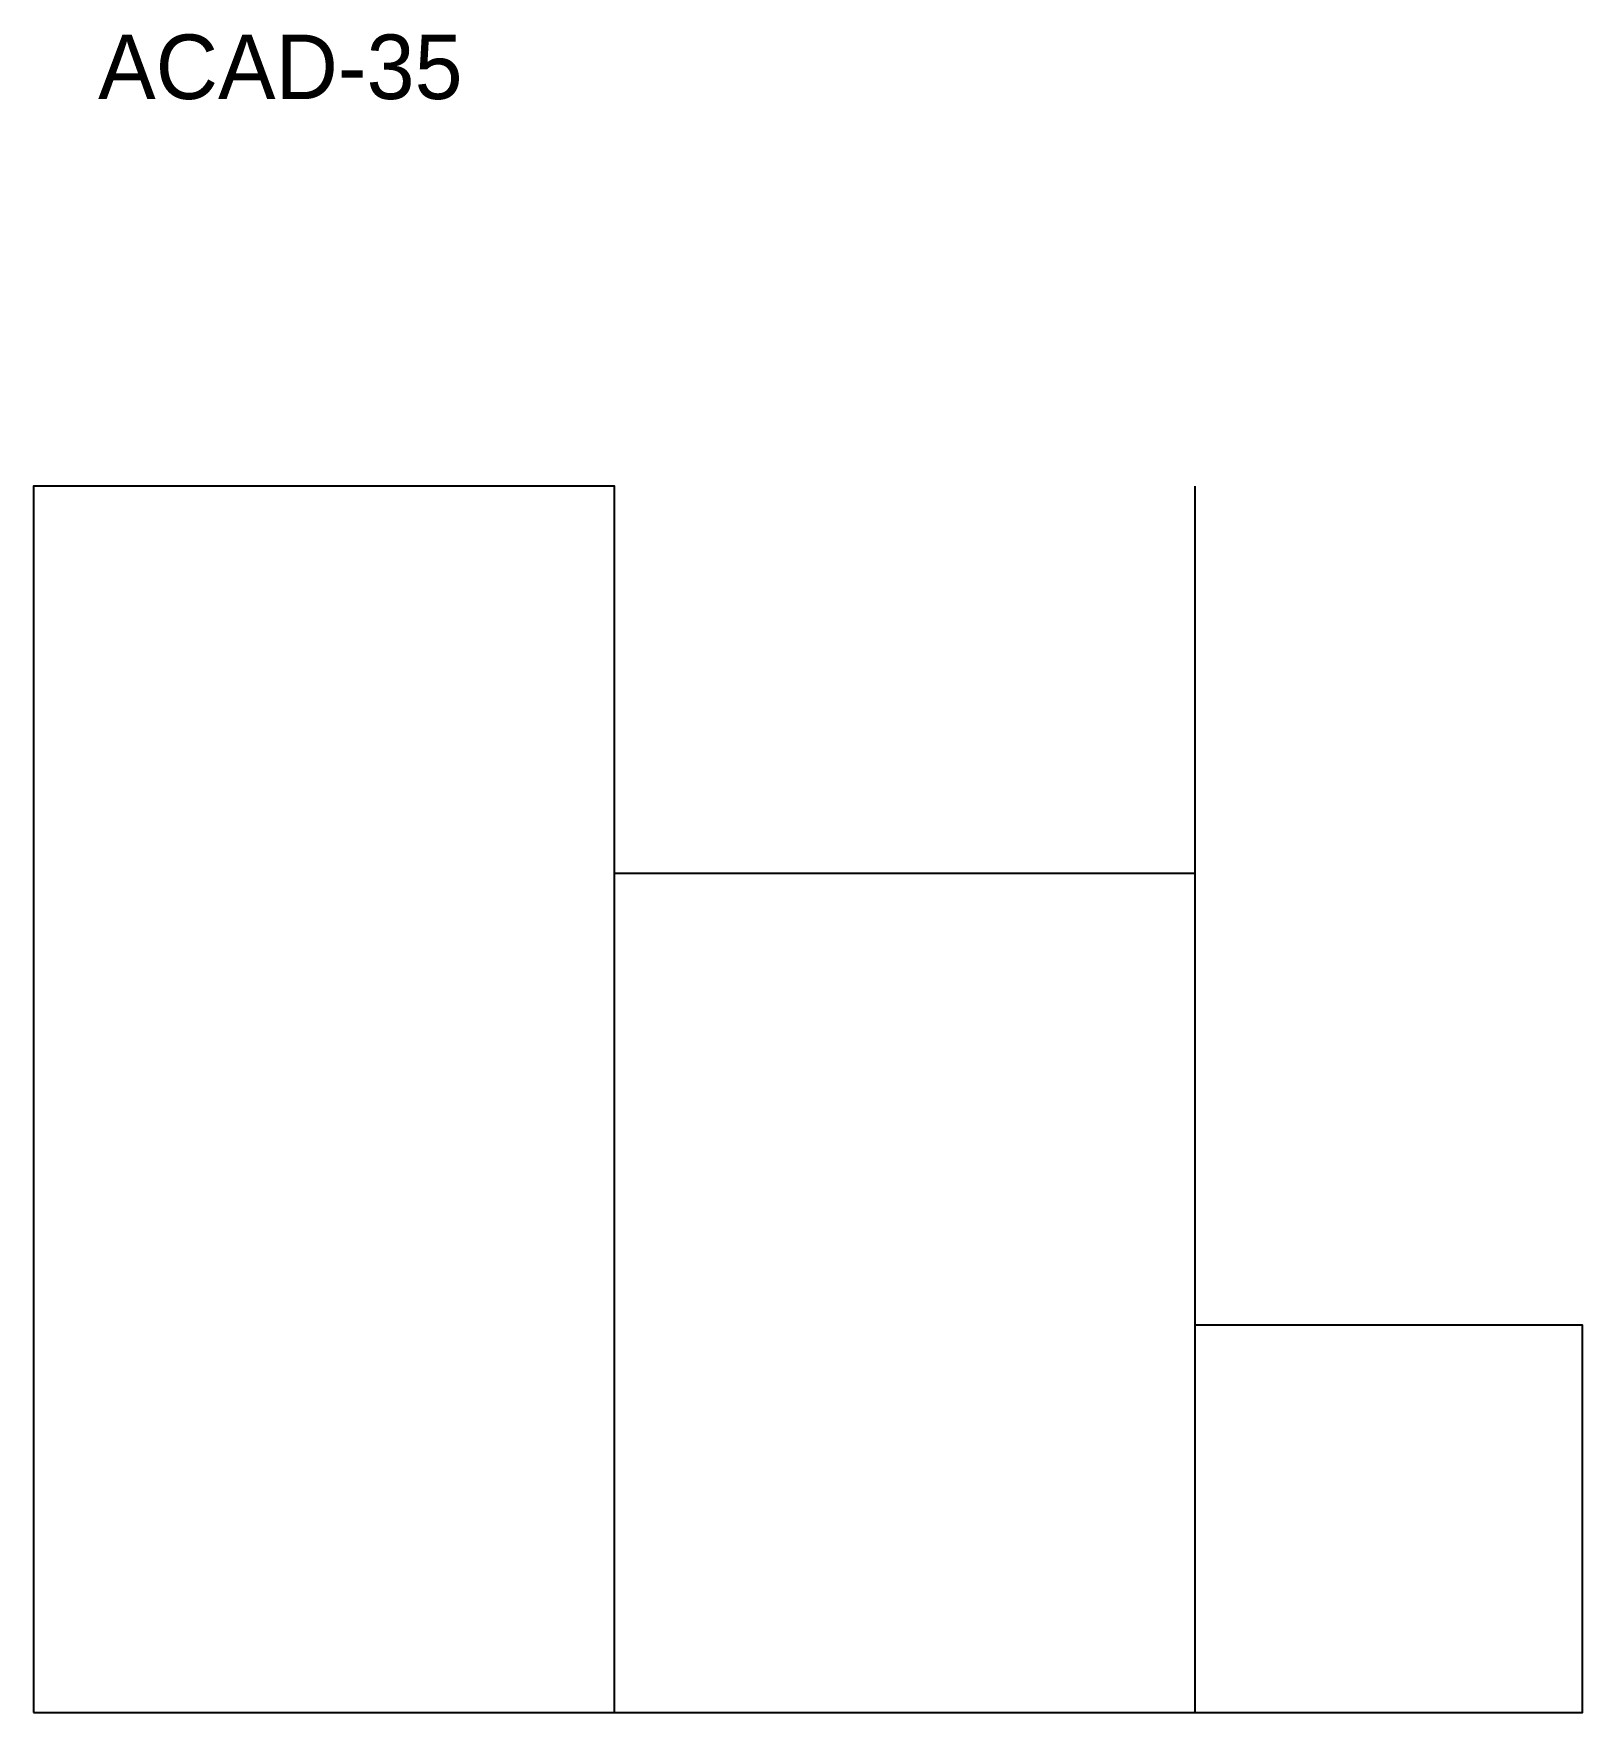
# Model space of a CAD drawing. Header units: metres. Extents: x 0 to 120, y 0 to 130.
import ezdxf

# ---------------------------------------------------------------- set-up
doc = ezdxf.new("R2010")
doc.units = ezdxf.units.M
for name, color, linetype in [('ANNOTATION', 7, 'Continuous'), ('CENTER', 7, 'Continuous'), ('OUTLINE', 7, 'Continuous')]:
    doc.layers.add(name, color=color, linetype=linetype)

msp = doc.modelspace()

# ---------------------------------------------------------------- linework, layer by layer
at = {"layer": 'CENTER'}
for p, q in [((45, 0), (45, 95)), ((90, 0), (90, 95))]:
    msp.add_line(p, q, dxfattribs=at)
at = {"layer": 'OUTLINE'}
msp.add_lwpolyline([(0, 0), (120, 0), (120, 30), (90, 30), (90, 65), (45, 65), (45, 95), (0, 95)], close=True, dxfattribs=at)

# ---------------------------------------------------------------- texts
at = {"layer": 'ANNOTATION'}
msp.add_text('ACAD-35', height=5, dxfattribs=at).set_placement((5, 125))

doc.saveas('drawing.dxf')
